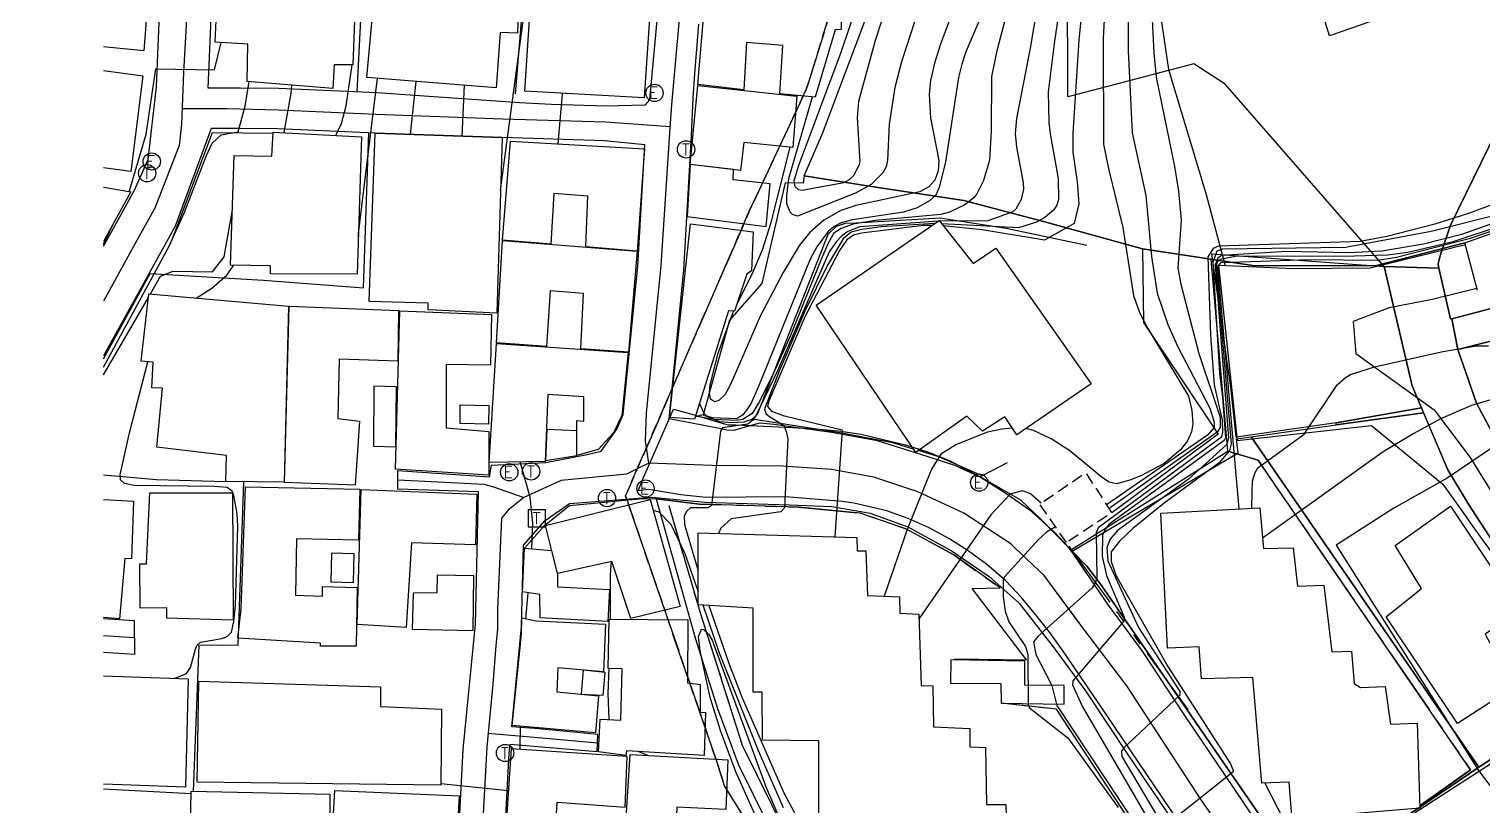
# Model space of a CAD drawing. Header units: feet. Extents: x 197796 to 199821, y 552499 to 555392.
# Drawn here: x 198484.7 to 198610.8, y 553843.1 to 553910.5 of the extents above; entities that cross this region are included whole.
import ezdxf

# ---------------------------------------------------------------- set-up
doc = ezdxf.new("R2010")
doc.units = ezdxf.units.FT
doc.header["$MEASUREMENT"] = 0
for name, pattern in [('ANYANG1', [11.5, 6, -1, 1, -1.5, 1, -1]), ('ANYANG11', [1.5, 1, -0.5]), ('JEON', [12, 4, -0.5, 1, -0.5, 4, -0.5, 1, -0.5])]:
    doc.linetypes.add(name, pattern=pattern)
for name, color, linetype in [('AAA001', 7, 'CONTINUOUS'), ('AAA007', 7, 'ANYANG11'), ('AAA008', 7, 'CONTINUOUS'), ('AAC001', 7, 'CONTINUOUS'), ('AAC006', 7, 'ANYANG1'), ('AD002', 7, 'CONTINUOUS'), ('AD0022', 1, 'CONTINUOUS'), ('ADA085', 1, 'CONTINUOUS'), ('AE150', 7, 'CONTINUOUS'), ('AZ0202', 7, 'CONTINUOUS'), ('AZ0203', 7, 'CONTINUOUS'), ('AZ080', 1, 'CONTINUOUS'), ('AZ0801', 7, 'CONTINUOUS'), ('AZB011', 3, 'CONTINUOUS'), ('CAA001', 7, 'CONTINUOUS'), ('CAA002', 30, 'CONTINUOUS'), ('DD001', 3, 'CONTINUOUS'), ('EA0018', 7, 'JEON'), ('EA0118', 7, 'JEON'), ('wipco_지적', 20, 'CONTINUOUS')]:
    doc.layers.add(name, color=color, linetype=linetype)
doc.styles.add('GHS', font='ROMANS', dxfattribs={"bigfont": 'NGSW.shx'})

# ---------------------------------------------------------------- blocks, each defined once
blk = doc.blocks.new('AZB011')
at = {"layer": 'AZB011'}
for points in [[(-0.78, 0.73), (0.72, 0.73)], [(-0.78, 0.73), (-0.78, -0.77)], [(0.72, 0.73), (0.72, -0.77)], [(-0.78, -0.77), (0.72, -0.77)]]:
    blk.add_lwpolyline(points, dxfattribs=at)
at = {"layer": 'AZB011', "style": 'GHS'}
blk.add_text('T', height=1, dxfattribs=at).set_placement((-0.38, -0.53))
blk = doc.blocks.new('AZ0202')
at = {"layer": 'AZ0202'}
blk.add_circle((0, 0), 0.75, dxfattribs=at)
at = {"layer": 'AZ0202', "style": 'GHS'}
blk.add_text('E', height=1, dxfattribs=at).set_placement((-0.5, -0.48))
blk = doc.blocks.new('AZ0203')
at = {"layer": 'AZ0203'}
blk.add_circle((0, 0), 0.75, dxfattribs=at)
at = {"layer": 'AZ0203', "style": 'GHS'}
blk.add_text('T', height=1, dxfattribs=at).set_placement((-0.36, -0.52))

msp = doc.modelspace()

# ---------------------------------------------------------------- linework, layer by layer
at = {"layer": 'AAA001', "color": 255, "flags": 128}
for points in [[(198491.2, 553923.08), (198495.75, 553922.62), (198494.7, 553908.63), (198491.2, 553908.98)], [(198491.2, 553906.93), (198494.6, 553906.48), (198493.56, 553898.18), (198491.2, 553898.49)], [(198491.2, 553896.82), (198493.56, 553896.4), (198491.19, 553892.11)], [(198491.19, 553869.73), (198493.8, 553869.57), (198493.63, 553864.56), (198493.04, 553864.59), (198492.57, 553859.37), (198491.19, 553859.48)], [(198553.23, 553841.33), (198553.23, 553848.79), (198548.35, 553848.85), (198548.33, 553853.02), (198547.55, 553853.01), (198547.54, 553860.3), (198542.78, 553860.59), (198542.78, 553866.82), (198556.54, 553866.42), (198556.56, 553865.27), (198557.32, 553865.26), (198557.45, 553861.4), (198560.23, 553861.28), (198560.26, 553859.86), (198561.91, 553859.77), (198562.11, 553853.6), (198563.12, 553853.57), (198563.18, 553850), (198566.32, 553849.86), (198566.33, 553848.28), (198567.69, 553848.21), (198567.76, 553843.26), (198569.44, 553843.26), (198569.47, 553842.28)], [(198491.19, 553854.43), (198498.53, 553854.17), (198498.32, 553844.77), (198491.18, 553845.03)]]:
    msp.add_lwpolyline(points, dxfattribs=at)
for points in [[(198503.65, 553905.99), (198503.72, 553909.22), (198500.89, 553909.4), (198501.13, 553915.15), (198502.99, 553915.06), (198502.99, 553915.72), (198511.06, 553915.24), (198511.05, 553914.51), (198513.09, 553914.34), (198512.83, 553907.44), (198511.21, 553907.44), (198511.07, 553905.38)], [(198514.03, 553906.33), (198514.78, 553914.6), (198515.82, 553914.51), (198515.85, 553915.2), (198523.44, 553914.6), (198523.44, 553913.69), (198527.22, 553913.47), (198527.09, 553910.18), (198525.6, 553910.22), (198525.25, 553905.43)], [(198527.73, 553905.15), (198528.32, 553914.03), (198532.43, 553913.96), (198532.47, 553914.86), (198536.19, 553914.64), (198536.17, 553913.51), (198538.66, 553913.24), (198538.07, 553904.55)], [(198542.74, 553905.73), (198543.43, 553913.91), (198555.16, 553912.99), (198555.17, 553910.48), (198554.66, 553910.45), (198552.9, 553904.63), (198549.86, 553904.91), (198550.11, 553909.1), (198546.95, 553909.36), (198546.72, 553905.25)], [(198542.73, 553905.62), (198551.32, 553904.7), (198550.98, 553900.25), (198546.74, 553900.69), (198546.44, 553898.27), (198542.08, 553898.78)], [(198502.2, 553890.05), (198502.54, 553899.57), (198505.8, 553899.51), (198505.92, 553901.6), (198513.56, 553901.19), (198513.18, 553889.26), (198505.68, 553889.3), (198505.68, 553889.99)], [(198514.22, 553886.91), (198514.76, 553901.51), (198525.76, 553901.12), (198525.32, 553885.89), (198519.36, 553886.17), (198519.35, 553886.75)], [(198525.79, 553892.23), (198526.48, 553900.8), (198538.1, 553900.13), (198537.48, 553891.26), (198533.02, 553891.63), (198533.19, 553896.03), (198530.26, 553896.26), (198529.99, 553891.88)], [(198542.08, 553898.78), (198541.8, 553894.27), (198548.67, 553893.4), (198549.02, 553897.11), (198545.81, 553897.45), (198545.84, 553898.34)], [(198570.41, 553875.34), (198569.35, 553876.89), (198567.43, 553875.64), (198566.06, 553876.96), (198561.63, 553873.79), (198552.99, 553886.58), (198563.66, 553893.92), (198566.62, 553890.18), (198568.57, 553891.51), (198576.85, 553879.76)], [(198525.29, 553883.3), (198525.79, 553892.18), (198537.48, 553891.25), (198536.72, 553882.49), (198532.58, 553882.78), (198532.82, 553887.6), (198529.93, 553887.81), (198529.6, 553883)], [(198501.79, 553871.27), (198501.87, 553873.53), (198495.83, 553874.25), (198496.32, 553879.38), (198495.38, 553879.41), (198495.51, 553881.62), (198494.46, 553881.72), (198495.12, 553887.56), (198507.25, 553886.49), (198506.86, 553871.22)], [(198506.88, 553871.21), (198507.29, 553886.49), (198516.79, 553886.12), (198516.71, 553881.73), (198511.62, 553881.89), (198511.53, 553876.74), (198513.4, 553876.52), (198513.01, 553870.96)], [(198516.53, 553872.35), (198516.88, 553886.09), (198524.84, 553885.78), (198524.75, 553881.38), (198520.9, 553881.42), (198520.9, 553875.94), (198524.61, 553875.62), (198524.61, 553871.84)], [(198524.65, 553872.93), (198525.28, 553883.25), (198536.71, 553882.47), (198536.15, 553877.01), (198535.41, 553875.49), (198534.1, 553874.05), (198532.25, 553873.54), (198532.25, 553876.56), (198532.84, 553876.52), (198532.85, 553878.62), (198529.74, 553878.83), (198529.51, 553873.03)], [(198514.63, 553874.31), (198514.68, 553879.57), (198516.57, 553879.52), (198516.51, 553874.26)], [(198522.14, 553877.92), (198524.6, 553877.87), (198524.58, 553876.27), (198522.12, 553876.32)], [(198529.52, 553873.09), (198532.25, 553873.54), (198532.24, 553875.69), (198529.63, 553875.8)], [(198496.7, 553859.43), (198496.68, 553860.31), (198494.38, 553860.3), (198494.35, 553864.15), (198494.91, 553864.15), (198495.21, 553870.3), (198502.38, 553870.31), (198502.45, 553859.25)], [(198502.83, 553857.69), (198503.14, 553860.23), (198503.52, 553870.82), (198513.43, 553870.62), (198513.32, 553866.19), (198507.92, 553866.3), (198507.84, 553861.41), (198510.18, 553861.35), (198510.19, 553862.18), (198513.19, 553862.1), (198513.12, 553857.01), (198510, 553857), (198510, 553857.25)], [(198513.2, 553858.87), (198513.53, 553870.58), (198523.57, 553870.17), (198523.47, 553865.78), (198517.91, 553865.95), (198517.45, 553858.62)], [(198536.93, 553859.41), (198535.28, 553864.35), (198530.58, 553863.3), (198529.54, 553867.46), (198538.59, 553869.73), (198541.22, 553860.43)], [(198605.35, 553842.94), (198598.09, 553842.34), (198594.25, 553842.25), (198594.01, 553845.19), (198591.66, 553845.1), (198590.87, 553854.29), (198586.41, 553854.17), (198586.23, 553856.95), (198583.47, 553856.83), (198582.9, 553868.53), (198591.47, 553869.01), (198591.8, 553865.48), (198594.38, 553865.52), (198594.73, 553862.2), (198597.03, 553862.29), (198597.73, 553856.52), (198599.44, 553856.56), (198599.66, 553853.75), (198600.21, 553853.41), (198602.35, 553853.49), (198602.8, 553850.23), (198605.12, 553850.32)], [(198608.62, 553850.3), (198602.44, 553859.53), (198605.5, 553862.01), (198603.2, 553865.73), (198608.01, 553869.14), (198614.03, 553860.11), (198611.03, 553858.05), (198613.51, 553853.45)], [(198510.96, 553865.06), (198510.9, 553862.57), (198512.88, 553862.51), (198512.94, 553865)], [(198527.53, 553861.7), (198527.72, 553865.51), (198530.06, 553865.31), (198530.58, 553863.18), (198530.56, 553862.15), (198535.09, 553861.92), (198534.93, 553859.13), (198529.05, 553859.46), (198529.04, 553861.47)], [(198517.95, 553858.48), (198523.26, 553858.35), (198523.32, 553863.1), (198520.14, 553863.17), (198520.11, 553861.63), (198518.06, 553861.59)], [(198527.48, 553859.46), (198528.73, 553859.19), (198534.72, 553858.92), (198534.57, 553854.77), (198530.61, 553855.12), (198530.5, 553853.03), (198534.12, 553852.7), (198533.87, 553849.47), (198526.65, 553850.12), (198527.44, 553858.04)], [(198534.12, 553847.82), (198534.28, 553850.68), (198536.07, 553850.59), (198536.17, 553855.02), (198534.96, 553855.07), (198535.04, 553859.33), (198541.86, 553859.28), (198541.83, 553853.81), (198542.93, 553853.67), (198542.93, 553851.27), (198543.39, 553851.24), (198543.28, 553847.51), (198536.54, 553847.93), (198536.48, 553847.51)], [(198532.78, 553854.92), (198532.61, 553852.84), (198534.52, 553852.76), (198534.69, 553854.72)], [(198520.45, 553844.94), (198499.32, 553845.21), (198499.45, 553853.95), (198515.22, 553853.46), (198515.23, 553851.77), (198520.52, 553851.54)], [(198526.55, 553848.1), (198525.9, 553838.56), (198536.19, 553837.86), (198536.37, 553841.2), (198530.41, 553841.52), (198530.54, 553843.48), (198536.43, 553843.04), (198536.62, 553847.44)], [(198536.23, 553837.51), (198536.88, 553847.6), (198545.35, 553847.15), (198545.17, 553842.83), (198540.91, 553843.04), (198540.76, 553839.85), (198544.13, 553839.68), (198544.23, 553841.57), (198548.11, 553841.22), (198548.08, 553839.25), (198549.4, 553839.1), (198549.29, 553835.22), (198542.69, 553835.71), (198542.65, 553835.34), (198539.5, 553835.6), (198539.57, 553837.46)], [(198498.62, 553835.24), (198498.81, 553844.43), (198510.82, 553844.17), (198510.81, 553840.13), (198510.12, 553840.13), (198510.2, 553835.01), (198506.6, 553835.1), (198506.5, 553840.03), (198502.8, 553840.09), (198502.64, 553835.16)], [(198510.71, 553834.98), (198511.26, 553844.48), (198522.05, 553844.01), (198521.51, 553834.65)]]:
    msp.add_lwpolyline(points, close=True, dxfattribs=at)
at = {"layer": 'AAA007', "color": 255, "flags": 128}
msp.add_lwpolyline([(198574.71, 553865.99), (198572.39, 553869.32), (198576.37, 553872.05), (198578.63, 553868.57)], close=True, dxfattribs=at)
at = {"layer": 'AAA008', "color": 255, "flags": 128}
msp.add_lwpolyline([(198540.29, 553876.82), (198542.09, 553893.63), (198547.53, 553892.94), (198547.39, 553889.57), (198546.99, 553889.28), (198545.92, 553886.06), (198545.4, 553886.09), (198542.45, 553876.69)], close=True, dxfattribs=at)
at = {"layer": 'AAC001', "color": 255, "flags": 128}
for points in [[(198581.29, 553891.46), (198572.73, 553893.84), (198565.82, 553895.67), (198557.81, 553896.87), (198551.97, 553897.79), (198553.55, 553901.47), (198557.21, 553911.22), (198560.38, 553922.56), (198563.2, 553930.75), (198563.29, 553931.96), (198567.02, 553938.22)], [(198513.18, 553905.08), (198513.87, 553918.27)], [(198526.93, 553904.92), (198527.96, 553917.58)], [(198491.19, 553881.91), (198495.25, 553889.33), (198505.07, 553888.74), (198513.74, 553888.07), (198514.21, 553901.54)], [(198497.22, 553892.43), (198500.64, 553901.56), (198505.91, 553901.5)], [(198551.97, 553897.79), (198551.86, 553897.15), (198550.31, 553897.18), (198548.3, 553888.47), (198545.47, 553885.28), (198543.19, 553877.06), (198542.52, 553876.89)], [(198610.36, 553887.85), (198609.27, 553891.98), (198601.59, 553890.03), (198591.03, 553889.98), (198581.29, 553891.46), (198581.4, 553885.07), (198587.86, 553875.38), (198578.63, 553868.57)], [(198561.43, 553874.09), (198559.64, 553874.63), (198555.07, 553875.49), (198547.44, 553876.7)], [(198569.56, 553872.89), (198567.4, 553871.78), (198563.64, 553873.42), (198561.87, 553873.96)], [(198491.19, 553871.86), (198495.8, 553871.45), (198501.79, 553871.27)], [(198527.72, 553865.51), (198529.44, 553867.46), (198531.62, 553869.2), (198537.93, 553869.82), (198539.12, 553869.79), (198542.52, 553857.73), (198544.44, 553851.59), (198546.27, 553846.7), (198550.05, 553839.04), (198552.98, 553834.04)], [(198491.18, 553844.63), (198498.8, 553844.23)]]:
    msp.add_lwpolyline(points, dxfattribs=at)
at = {"layer": 'AAC006', "color": 255, "flags": 128}
for points in [[(198588.7, 553873.9), (198591.32, 553873.12), (198609.74, 553846.28), (198605.34, 553843.14)], [(198539.12, 553869.79), (198542.87, 553869.33), (198551.46, 553869.06), (198556.81, 553868.54), (198560.77, 553867.19), (198564.94, 553864.91), (198568.97, 553862.05)], [(198591.44, 553816.5), (198577.48, 553816.8), (198564.59, 553817.02), (198558.49, 553826.7), (198551.8, 553837.9), (198546.62, 553848.37), (198543.02, 553859.7), (198540.25, 553869.17)], [(198585.25, 553851.51), (198580.02, 553858.71), (198574.71, 553865.99)], [(198585.21, 553834.47), (198581.55, 553839.8), (198573.84, 553851.53), (198569.04, 553852.04)]]:
    msp.add_lwpolyline(points, dxfattribs=at)
at = {"layer": 'AD002', "color": 255, "flags": 128}
for points in [[(198500.21, 553938.23), (198499.88, 553935.85), (198499.38, 553928.22), (198499.13, 553924.52), (198498.44, 553912.44), (198498.12, 553906.76), (198497.96, 553902.27), (198497.75, 553900.43), (198495.64, 553894.99), (198494.29, 553892.55), (198491.19, 553886.94)], [(198538.48, 553872.86), (198538.2, 553874.8), (198538.3, 553877.21), (198539.56, 553890.02), (198540.32, 553901.52), (198540.48, 553903.98), (198541.19, 553911.72), (198542.45, 553925.35), (198543.05, 553932.18), (198543.43, 553937.66), (198543.45, 553938.22)], [(198540.36, 553902.06), (198534.74, 553902.44), (198525.81, 553902.72), (198514.83, 553903.11), (198506.38, 553903.48), (198501.89, 553903.61), (198498, 553903.6)], [(198610.31, 553888.03), (198606.43, 553887.08), (198602.7, 553886.34), (198599.56, 553885.16), (198599.81, 553882.38), (198606.59, 553877.5), (198609.73, 553873.37), (198611.97, 553869.72), (198616.15, 553863.77), (198620.91, 553857.46), (198626.65, 553849.38)], [(198591.14, 553836.88), (198586.44, 553843.57), (198579.93, 553853.57), (198576.04, 553858.71), (198572.77, 553863.12), (198570.24, 553865.54), (198569.88, 553865.88), (198565.82, 553868.54), (198561.83, 553870.38), (198558, 553871.67), (198554.34, 553872.33), (198550.11, 553872.6), (198543.98, 553872.68), (198538.48, 553872.86), (198537.54, 553872.42), (198536.54, 553871.92), (198530.9, 553871.36), (198527.64, 553869.9), (198526.3, 553868.79), (198525.7, 553868.1), (198525.35, 553860.21), (198525.35, 553858.47), (198525.22, 553857.07), (198524.96, 553853.71), (198524.43, 553848.26), (198524.2, 553844.02), (198523.92, 553838.89)], [(198516.73, 553871.43), (198520.22, 553871.25), (198524.19, 553871.05), (198525.02, 553870.82), (198527.64, 553869.9)], [(198491.19, 553857.93), (198493.87, 553857.75)], [(198534.04, 553848.59), (198529.87, 553848.96), (198524.54, 553849.41)]]:
    msp.add_lwpolyline(points, dxfattribs=at)
at = {"layer": 'AD0022', "color": 255, "flags": 128}
for points in [[(198491.19, 553891.7), (198492.28, 553893.66), (198493.87, 553896.55), (198495.07, 553899.21), (198495.78, 553905.53), (198496.4, 553920.29), (198496.87, 553923.69), (198497.33, 553928.37), (198497.85, 553936.26), (198498.09, 553938.23)], [(198539.25, 553911.9), (198538.89, 553908.16), (198538.55, 553904.4), (198538.13, 553903.93), (198534.72, 553903.84), (198530.04, 553903.98), (198527.28, 553904.14), (198514.9, 553905.01), (198506.4, 553905.38), (198503.05, 553905.41), (198500.28, 553905.39), (198501.08, 553924.38)], [(198592.51, 553839.73), (198589.93, 553843.68), (198584.98, 553850.97), (198581.29, 553856.56), (198578.34, 553860.56), (198575.29, 553865.03), (198574.97, 553865.48), (198572.46, 553868.04), (198570.76, 553869.66), (198567.42, 553871.58), (198565.03, 553872.68), (198562.7, 553873.42), (198558.32, 553874.82), (198554.32, 553875.54), (198549.37, 553876.23), (198548.08, 553876.35), (198545.83, 553875.72), (198545.26, 553875.74), (198544.63, 553875.89), (198540.24, 553876.71), (198541.52, 553889.64), (198542.19, 553901.26), (198542.34, 553904.55), (198542.47, 553906.65), (198542.83, 553910.96)], [(198521.69, 553834.73), (198522.4, 553848.03), (198523.45, 553858.92), (198523.73, 553870.39), (198516.73, 553870.62), (198516.73, 553872.24), (198524.66, 553871.7), (198524.85, 553872.71), (198529.57, 553872.92), (198533.14, 553873.62), (198534.35, 553873.92), (198535.71, 553875.81), (198536.26, 553877.1), (198537.53, 553889.96), (198538.14, 553900.49), (198534.63, 553900.84), (198525.76, 553901.12), (198514.76, 553901.51), (198506.31, 553901.88), (198503.05, 553901.91), (198500.52, 553901.89), (198497.41, 553893.43), (198496.31, 553891.44), (198491.19, 553882.18)], [(198609.3, 553891.81), (198601.05, 553889.78), (198594.4, 553889.72), (198587.9, 553890.01), (198589.5, 553874.84), (198601.16, 553876.15), (198607.34, 553871.04), (198609.37, 553868.22), (198609.71, 553867.69), (198615.85, 553859.23)], [(198525.89, 553838.45), (198526.39, 553847.73), (198526.46, 553848.5), (198529.19, 553848.27), (198534.02, 553847.85), (198534.06, 553849.33), (198528.59, 553849.87), (198526.61, 553850.01), (198527.45, 553858.68), (198527.62, 553865.75), (198529.49, 553867.91), (198531.6, 553869.37), (198538.73, 553869.93), (198543.34, 553869.48), (198550.68, 553869.27), (198554.35, 553869.12), (198557.68, 553868.53), (198560.95, 553867.34), (198564.8, 553865.24), (198568.01, 553863.04), (198570.57, 553860.75), (198573.56, 553856.93), (198576.36, 553853.12), (198579.99, 553847.63), (198584.93, 553840.35)], [(198491.19, 553859.4), (198493.85, 553859.23), (198493.89, 553856.27), (198491.19, 553856.46)], [(198614.74, 553848.86), (198604.9, 553842.51)]]:
    msp.add_lwpolyline(points, dxfattribs=at)
at = {"layer": 'ADA085', "color": 255, "flags": 128}
msp.add_lwpolyline([(198606.73, 553913.17), (198597.51, 553909.93), (198596.86, 553912.1)], dxfattribs=at)
at = {"layer": 'AE150', "color": 255, "flags": 128}
msp.add_lwpolyline([(198574.52, 553853.58), (198571.1, 553853.61), (198571.09, 553855.7), (198564.68, 553855.81), (198564.64, 553853.79), (198569.01, 553853.76), (198569.04, 553852.04), (198574.5, 553851.97)], close=True, dxfattribs=at)
at = {"layer": 'AZ080', "color": 255, "flags": 128}
for points in [[(198551.97, 553897.79), (198557.81, 553896.87), (198565.82, 553895.67), (198572.73, 553893.84), (198581.29, 553891.46), (198591.03, 553889.98), (198601.59, 553890.03), (198609.27, 553891.98), (198614.32, 553893.78), (198619, 553896.51)], [(198543.19, 553877.06), (198544.62, 553876.48), (198545.65, 553876.4), (198546.75, 553876.47), (198547.44, 553876.7), (198547.91, 553877.11), (198554.03, 553892.75), (198554.76, 553893.44), (198555.53, 553893.68), (198556.43, 553893.71), (198563.72, 553894.15), (198569.47, 553893.25), (198576.47, 553891.77)], [(198588.7, 553873.9), (198587.27, 553890.55)], [(198605.34, 553843.14), (198609.74, 553846.28), (198591.32, 553873.12), (198588.7, 553873.9)], [(198503.33, 553871.25), (198502.85, 553857.07), (198499.46, 553857.08), (198498.97, 553844.43)], [(198568.97, 553862.05), (198564.94, 553864.91), (198560.77, 553867.19), (198556.81, 553868.54), (198551.46, 553869.06), (198542.87, 553869.33), (198539.12, 553869.79)], [(198591.44, 553816.5), (198577.48, 553816.8), (198564.59, 553817.02), (198558.49, 553826.7), (198551.8, 553837.9), (198546.62, 553848.37), (198543.02, 553859.7), (198540.25, 553869.17)], [(198594.49, 553790), (198597.5, 553794.32), (198598.54, 553802.87), (198598.83, 553806.72), (198598.03, 553810.65), (198595.6, 553817.88), (198592.56, 553823.25), (198588.67, 553828.89), (198583.79, 553828.99), (198583.54, 553834.38), (198585.21, 553834.47), (198581.55, 553839.8), (198573.84, 553851.53), (198569.04, 553852.04)]]:
    msp.add_lwpolyline(points, dxfattribs=at)
at = {"layer": 'AZ0801', "color": 255, "flags": 128}
for points in [[(198551.97, 553897.79), (198553.55, 553901.47), (198557.21, 553911.22), (198560.38, 553922.56), (198563.2, 553930.75), (198563.29, 553931.96), (198567.02, 553938.22)], [(198575.15, 553865.39), (198588.7, 553873.9)], [(198565, 553855.89), (198571.23, 553855.82), (198566.54, 553861.99), (198568.97, 553862.05)]]:
    msp.add_lwpolyline(points, dxfattribs=at)
at = {"layer": 'CAA001', "color": 255, "flags": 128}
for points, elevation in [([(198590.76, 553938.22), (198590.36, 553938.05), (198586.98, 553936.43), (198582.27, 553933.83), (198580.37, 553932.66), (198579.06, 553931.71), (198577.59, 553930.38), (198576.72, 553929.37), (198575.93, 553928.19), (198575.12, 553926.4), (198574.28, 553923.58), (198573.22, 553918.66), (198571.55, 553908.88), (198570.37, 553902.78), (198570.27, 553901.48), (198570.38, 553900.29), (198570.95, 553897.18), (198570.99, 553896.65), (198570.79, 553895.75), (198570.32, 553894.92), (198570.07, 553894.67), (198567.9, 553893.9), (198563.71, 553893.86)], 75), ([(198561.14, 553918.82), (198558.11, 553909.55), (198556.67, 553904.24), (198556.56, 553902.87), (198556.78, 553899.04), (198556.71, 553898.68), (198556.21, 553897.77), (198555.86, 553897.44), (198555.39, 553897.18), (198551.79, 553896.53), (198551.47, 553896.58), (198551.19, 553896.85), (198551.1, 553897.36), (198551.48, 553898.65), (198555.16, 553908.53), (198556.66, 553912.98)], 80), ([(198581.91, 553915.96), (198582.29, 553908.47), (198582.5, 553906.37), (198584.08, 553898.62), (198584.41, 553896.47), (198584.65, 553893.95), (198584.37, 553889.78), (198584.62, 553888.39), (198586.19, 553882.39), (198588.03, 553876.86), (198588.05, 553875.97), (198587.78, 553875.57), (198578.4, 553868.93)], 70), ([(198511.35, 553901.31), (198511.84, 553902.33), (198512.24, 553903.87), (198512.77, 553907.44)], 70), ([(198530.63, 553900.56), (198530.98, 553904.57), (198531, 553904.96)], 75), ([(198625.55, 553883.97), (198623.09, 553883.2), (198622.64, 553883.34), (198618.86, 553895.72), (198618.51, 553896.34), (198618.17, 553896.34), (198614.45, 553893.97), (198609.63, 553892.32), (198603.33, 553890.7), (198601.65, 553890.44), (198595.84, 553890.52), (198588.08, 553890.24), (198587.81, 553889.94), (198589.67, 553868.91)], 65), ([(198563.57, 553893.86), (198556.78, 553893.36), (198555.75, 553892.96), (198555.22, 553892.59), (198554.76, 553892.11), (198554.14, 553891.21), (198549.65, 553880.89), (198547.8, 553877.05), (198547.5, 553876.61), (198547.08, 553876.26), (198544.88, 553875.95), (198544.71, 553875.65), (198543.91, 553869.21), (198543.64, 553869.01), (198542.11, 553869.01), (198541.77, 553868.71), (198541.56, 553868.29), (198541.59, 553867.54), (198542.78, 553863.53)], 75), ([(198499.24, 553887.2), (198500.59, 553888.04), (198501.9, 553889.19), (198502.5, 553890.04)], 70), ([(198497.41, 553854.21), (198498.38, 553854.63), (198498.74, 553855.16), (198499.16, 553856.74), (198499.3, 553857.07), (198499.61, 553857.35), (198501.46, 553857.66), (198501.92, 553857.84), (198502.29, 553858.2), (198502.51, 553859.13), (198502.65, 553860.53), (198502.84, 553867.42), (198502.78, 553868.49), (198502.51, 553870.09), (198502.35, 553870.44), (198501.91, 553870.77), (198500.79, 553870.86), (198493.84, 553870.93), (198493.02, 553871.1), (198492.67, 553871.42), (198492.64, 553871.85), (198493.45, 553875.51), (198495.04, 553881.66)], 70), ([(198528.33, 553865.46), (198528.43, 553867.71), (198528.21, 553869.92), (198527.32, 553872.98)], 75), ([(198573.76, 553867.35), (198572.98, 553866.9), (198572.25, 553866.21), (198569.32, 553863), (198569.23, 553862.77), (198569.23, 553861.28), (198569.38, 553860.04), (198569.7, 553859.11), (198571.16, 553856.98), (198571.36, 553856.28), (198571.39, 553851.95), (198571.49, 553851.65), (198574.84, 553849.04), (198579.2, 553843.01)], 70), ([(198527.83, 553859.38), (198528.01, 553861.63)], 75), ([(198543.69, 553860.53), (198545.45, 553855.44), (198546.59, 553852.53), (198550.21, 553844.27), (198551.96, 553840.98)], 75), ([(198527.34, 553848.05), (198527.37, 553850.06)], 75), ([(198591.92, 553845.11), (198593.57, 553841.9), (198594.14, 553838.86), (198595.19, 553836), (198595.86, 553834.82), (198597.29, 553833.25), (198598.01, 553832.61), (198598.71, 553832.19), (198600.07, 553831.59), (198600.87, 553831.43), (198603.18, 553831.5), (198603.94, 553831.71), (198605.65, 553832.55), (198606.67, 553832.56)], 65)]:
    msp.add_lwpolyline(points, dxfattribs=dict(at, elevation=elevation))
at = {"layer": 'CAA002', "color": 255, "flags": 128}
for points, elevation in [([(198572.92, 553938.22), (198571.77, 553937.1), (198570.64, 553935.82), (198568.71, 553933.09), (198567.98, 553931.72), (198566.89, 553929.2), (198565.68, 553925.76), (198564.83, 553922.93), (198562.68, 553914.73), (198560.41, 553907.69), (198559.82, 553905.45), (198559.34, 553902.27), (198559.2, 553899.17), (198559.06, 553898.57), (198558.78, 553898.07), (198557.78, 553897.05), (198556.41, 553896.28), (198551.38, 553894.29), (198550.94, 553894.44), (198550.74, 553894.64), (198550.46, 553895.38), (198550.45, 553896.07), (198550.64, 553897.56), (198552.68, 553904.65)], 79), ([(198592.85, 553938.21), (198589.37, 553936.77), (198581.66, 553932.56), (198578.11, 553929.63), (198577.44, 553928.71), (198575.72, 553923.3), (198573.68, 553909.49), (198573.12, 553905.08), (198573.18, 553902.42), (198573.29, 553901.43), (198573.99, 553897.57), (198574.01, 553895.75), (198573.87, 553895.24), (198573.6, 553894.85), (198572.83, 553894.19), (198572.1, 553893.79), (198570.54, 553893.3), (198563.88, 553893.64)], 74), ([(198594.29, 553938.21), (198591.59, 553937.17), (198582.01, 553931.88), (198579.86, 553930.24), (198578.55, 553928.64), (198578.28, 553926.44), (198577.15, 553923.02), (198575.77, 553909.59), (198575.26, 553901.5), (198575.25, 553899.85), (198575.64, 553897.27), (198575.79, 553895.36), (198575.38, 553893.65), (198572.79, 553892.22), (198567.4, 553893.12), (198564.02, 553893.46)], 73), ([(198599.29, 553938.21), (198596.87, 553937.68), (198592.81, 553936.29), (198581.88, 553929.98), (198580.78, 553928.51), (198581.03, 553925.58), (198580.03, 553922.45), (198580.06, 553908.63), (198580.41, 553901.52), (198581.6, 553896.08), (198582.08, 553890.79), (198582.56, 553887.63), (198583.51, 553884.91), (198584.33, 553883.02), (198587.14, 553877.65), (198587.51, 553876.43), (198587.51, 553875.97), (198586.94, 553875.3), (198578.19, 553869.25)], 71), ([(198578.59, 553922.74), (198577.9, 553909.7), (198577.93, 553900.54), (198578.37, 553898.28), (198579.59, 553893.33), (198580.53, 553887.43), (198581.03, 553885.95), (198581.76, 553884.56), (198585.28, 553878.68), (198585.57, 553877.45), (198585.67, 553876.29), (198585.55, 553875.59), (198585.2, 553874.82), (198584.6, 553874.02), (198583.19, 553872.85), (198581.15, 553871.76), (198580.2, 553871.39), (198579.04, 553871.09), (198578.4, 553871.22), (198577.82, 553871.6), (198575, 553873.95), (198573.39, 553874.97), (198571.85, 553875.71), (198571.18, 553875.87)], 72), ([(198571.25, 553918.43), (198568.67, 553908.65), (198568.21, 553906.42), (198568.19, 553901.69), (198568.02, 553899.17), (198567.51, 553897.38), (198566.94, 553896.23), (198566.66, 553895.88), (198565.83, 553895.25), (198564.57, 553894.65), (198563.82, 553894.44), (198558.14, 553893.91), (198556.2, 553893.6), (198555.16, 553893.22), (198554.53, 553892.83), (198554.04, 553891.97), (198553.4, 553890.49), (198550.78, 553883.95), (198549.3, 553880.67), (198548.1, 553878.22), (198547.46, 553877.17), (198546.65, 553876.67), (198546.07, 553876.56), (198544.12, 553876.66), (198542.53, 553876.94)], 76), ([(198525.63, 553896.56), (198528.43, 553917.52)], 74), ([(198565.75, 553914.51), (198563.77, 553909.22), (198563.26, 553907.56), (198562.92, 553906.06), (198562.8, 553904.84), (198562.93, 553902.82), (198563.64, 553899.14), (198563.59, 553898.22), (198563.3, 553897.43), (198562.78, 553896.83), (198561.98, 553896.41), (198556.43, 553895.21), (198555.15, 553894.8), (198553.66, 553893.95), (198552.45, 553892.88), (198551.55, 553891.77), (198550.13, 553889.4), (198548.17, 553885.67), (198545.57, 553879.7), (198545.1, 553878.83), (198544.55, 553878.3), (198544.19, 553878.18), (198543.83, 553878.42), (198543.74, 553878.97), (198543.8, 553879.65), (198544.46, 553882.33), (198545.82, 553886.07)], 78), ([(198568.23, 553913.86), (198565.98, 553908.56), (198565.62, 553907.49), (198565.35, 553906.32), (198564.21, 553898.98), (198563.66, 553896.82), (198563.39, 553896.13), (198562.83, 553895.64), (198561.76, 553895.03), (198560.57, 553894.65), (198556.16, 553893.97), (198555.16, 553893.72), (198554.57, 553893.41), (198554.03, 553892.97), (198553.05, 553891.64), (198552.49, 553890.57), (198548.07, 553879.67), (198547.36, 553878.07), (198546.97, 553877.46), (198546.65, 553877.07), (198546.11, 553876.73), (198544, 553876.81), (198543.54, 553876.96), (198543.3, 553877.17), (198542.89, 553878.08)], 77), ([(198493.43, 553896.42), (198494.89, 553901.4), (198495.72, 553907.07), (198500.81, 553907), (198501.4, 553909.37)], 67), ([(198491.19, 553881.2), (198496.9, 553891.69), (198498.22, 553894.64), (198500.12, 553899.55), (198500.63, 553900.62), (198501.4, 553901.36), (198502.87, 553901.62), (198503.48, 553903.84), (198503.83, 553905.98)], 68), ([(198506.85, 553901.55), (198507.46, 553904.98), (198507.54, 553905.67)], 69), ([(198513.28, 553892.55), (198514.95, 553906.26)], 71), ([(198517.81, 553901.4), (198518.31, 553905.99)], 72), ([(198522.3, 553901.24), (198522.49, 553905.65)], 73), ([(198546.11, 553886.63), (198547.43, 553889.21), (198548.36, 553891.37), (198549.09, 553893.76), (198550.74, 553900.28)], 78), ([(198613.47, 553895.98), (198609.56, 553894.53), (198606.65, 553893.6), (198602.48, 553892.54), (198600.19, 553892.09), (198587.9, 553891.69), (198587.43, 553891.49), (198586.96, 553890.76), (198587.2, 553883.99), (198587.53, 553879.67), (198588.21, 553876.6), (198588.25, 553875.6), (198588.15, 553875.13), (198577.47, 553867.26), (198577.27, 553866.83), (198577.34, 553862.9), (198577.23, 553862.55), (198576.94, 553862.05), (198572.24, 553857.86), (198571.85, 553857.36), (198572.04, 553856.28), (198573.44, 553853.6), (198573.86, 553851.84), (198582.13, 553839.37)], 69), ([(198491.19, 553891.88), (198492.24, 553894.02)], 67), ([(198495.26, 553887.55), (198496.15, 553889.09), (198497.24, 553889.54), (198500.65, 553889.46), (198501.67, 553890.76), (198502.37, 553894.86)], 69), ([(198612.31, 553894.48), (198606.35, 553892.97), (198598.92, 553891.57), (198588.23, 553891.43), (198587.76, 553891.26), (198587.4, 553890.29), (198587.97, 553880.67), (198588.25, 553878.57), (198588.51, 553875.06), (198588.38, 553874.83), (198578.37, 553867.56), (198578.07, 553867.13), (198577.83, 553866.63), (198577.81, 553864.81), (198578.19, 553863.14), (198579.72, 553859.51), (198579.68, 553859.17), (198575.25, 553853.99), (198575.22, 553853.65), (198576.08, 553851.8), (198585.2, 553836.11)], 68), ([(198563.28, 553893.66), (198558.67, 553893.38), (198556.95, 553893.15), (198556.03, 553892.91), (198555.33, 553892.34), (198553.99, 553890.05), (198552.03, 553886.06), (198549.78, 553880.86), (198548.52, 553877.58), (198548.63, 553877.19), (198548.88, 553876.97), (198550.2, 553876.14), (198550.41, 553875.62), (198550.54, 553874.99), (198550.25, 553869.01), (198549.95, 553868.64), (198545.64, 553868.04), (198544.74, 553867.24), (198544.53, 553866.77)], 74), ([(198563.03, 553893.49), (198562.3, 553893.49), (198556.93, 553892.82), (198556.25, 553892.64), (198555.66, 553892.26), (198555.03, 553891.33), (198552.05, 553885.61), (198548.88, 553878.18), (198548.78, 553877.78), (198549.13, 553877.39), (198550.13, 553877), (198555.25, 553875.77), (198554.62, 553866.48)], 73), ([(198611.52, 553893.6), (198608.96, 553892.7), (198605.66, 553891.86), (198602.06, 553891.27), (198599.19, 553891.12), (198593.81, 553891.23), (198588.16, 553890.89), (198587.83, 553890.66), (198587.6, 553890.09), (198588.76, 553875.08), (198588.63, 553874.48), (198585.3, 553871.48), (198579.14, 553867.04), (198578.49, 553866.28), (198578.21, 553865.55), (198578.29, 553864.39), (198580.95, 553858.61), (198584.54, 553853.07), (198584.55, 553852.76), (198579.64, 553848.14), (198579.48, 553847.89), (198579.51, 553847.42), (198586.28, 553836.01)], 67), ([(198612.67, 553893.54), (198608.13, 553892.04), (198604.3, 553891.16), (198602.55, 553890.93), (198599.69, 553890.82), (198589.33, 553890.79), (198588.01, 553890.54), (198587.78, 553890.31), (198587.68, 553889.98), (198588.98, 553874.56), (198588.85, 553873.96), (198587.96, 553872.89), (198583.19, 553869.39), (198580.47, 553867.21), (198579.32, 553866.12), (198578.57, 553865.19), (198578.57, 553864.35), (198579.02, 553863.1), (198583.49, 553855.24), (198588.93, 553846.79), (198589.16, 553846.22), (198589.13, 553846.06), (198583.89, 553841.9)], 66), ([(198491.19, 553880.54), (198495.09, 553887.25)], 69), ([(198590.77, 553868.97), (198590.81, 553870.35), (198590.85, 553871.3), (198591.03, 553872), (198591.31, 553872.46), (198591.61, 553872.69), (198595.31, 553875.39), (198598.17, 553879.67), (198598.9, 553880.31), (198599.35, 553880.57), (198601.43, 553881.22), (198607.36, 553882.56), (198610.28, 553883.06), (198611.31, 553883.06)], 64), ([(198570.01, 553875.92), (198569.1, 553875.83), (198567.87, 553875.56), (198565.16, 553874.48), (198563.82, 553873.65), (198563.01, 553872.36), (198560.88, 553867.11), (198558.9, 553861.34)], 72), ([(198572.5, 553869.39), (198571.59, 553870.21), (198570.89, 553870.48), (198569.83, 553870.17), (198568.14, 553868.39), (198561.92, 553859.4)], 71), ([(198538.85, 553868.8), (198539.35, 553868.64), (198540.4, 553867.57), (198541.6, 553865.03), (198542.78, 553861.71)], 76), ([(198535.16, 553859.33), (198535.15, 553863.21), (198535.25, 553864.34)], 76), ([(198543.18, 553860.57), (198544.58, 553856.42), (198547.98, 553847.96), (198550.15, 553842.99)], 76), ([(198547.91, 553841.9), (198546.04, 553846.1), (198544.73, 553849.59), (198543.82, 553852.54), (198542.93, 553856.6), (198542.8, 553857.84), (198543.07, 553858.47), (198543.22, 553858.44), (198543.7, 553858), (198543.97, 553857.53), (198548.66, 553844.73), (198550.52, 553840.45)], 77), ([(198535.05, 553850.64), (198534.97, 553852.9), (198535.04, 553855.07)], 76), ([(198538.4, 553847.52), (198537.57, 553847.87)], 76), ([(198526.3, 553844.42), (198526.28, 553844.46), (198520.45, 553845.07)], 74)]:
    msp.add_lwpolyline(points, dxfattribs=dict(at, elevation=elevation))
at = {"layer": 'CAA002', "color": 255}
for points, elevation in [([(198624.17, 553863.5), (198622.87, 553863.04), (198621.63, 553862.96), (198621.08, 553863.13), (198620.47, 553863.67), (198619.86, 553864.35), (198619.46, 553864.83), (198619.27, 553865.1), (198618.76, 553866.08), (198618.01, 553867.64), (198616.95, 553870.11), (198615.28, 553874.19), (198614.07, 553877.79), (198613.65, 553878.91), (198613.52, 553878.97), (198613.45, 553878.95), (198609.84, 553877.87), (198607.16, 553876.72), (198604.82, 553875.45), (198602.17, 553873.85), (198591.72, 553866.37)], 63), ([(198612.89, 553875.07), (198607.72, 553871.56), (198603.1, 553868.96), (198598.09, 553865.76), (198610.43, 553846.22), (198614.5, 553840.86)], 62)]:
    msp.add_lwpolyline(points, dxfattribs=dict(at, elevation=elevation))
at = {"layer": 'DD001', "color": 255, "flags": 128}
msp.add_lwpolyline([(198581.84, 553924.09), (198581.38, 553921.86), (198581.59, 553920.3), (198581.92, 553918.25), (198583.56, 553907.01), (198586.83, 553896.18), (198588.48, 553889.98)], dxfattribs=at)
at = {"layer": 'EA0018', "color": 255, "flags": 128}
msp.add_lwpolyline([(198564.27, 553938.22), (198563.67, 553937.01), (198561.57, 553933.17), (198559.52, 553929.21), (198557.92, 553923.94), (198555.13, 553914.94), (198554.68, 553913.45), (198552.47, 553906.3), (198552.14, 553905.28), (198549.32, 553899.26), (198547.22, 553894.78), (198537.66, 553872.78), (198536.47, 553870.04), (198537.09, 553868.22), (198540.12, 553859.39), (198544.27, 553847.31), (198545.04, 553844.87), (198551.53, 553834.56), (198557.79, 553824.38), (198562.03, 553817.28), (198560.94, 553810.55), (198560.04, 553804.96), (198555.95, 553804.38), (198546.17, 553801.36), (198543.55, 553800.53), (198538.87, 553798.29), (198537.96, 553797.59), (198534.94, 553795.23), (198532.7, 553793.42), (198528.79, 553788.85), (198523.29, 553785.42), (198521.77, 553784.46), (198519.51, 553783.05), (198517.59, 553781.83), (198515.24, 553780.33), (198507.68, 553775.16), (198501.57, 553768.95), (198497.99, 553765.1), (198495.99, 553762.83), (198494.23, 553760.85), (198493.4, 553759.91), (198491.27, 553757.52), (198490.7, 553756.89), (198487.36, 553751.04), (198486.52, 553749.5), (198486.36, 553746), (198486.07, 553742.12), (198485.72, 553737.55), (198485.49, 553734.39), (198485.47, 553731.94), (198485.44, 553729.42), (198485.17, 553723.31), (198484.98, 553718.93), (198484.86, 553714.72), (198484.97, 553708.22), (198485.01, 553706.15), (198485.03, 553697.93), (198485.04, 553694.28), (198485.03, 553690.64), (198485.2, 553687.8), (198485.26, 553687.3), (198486.54, 553676.15), (198484.74, 553674.98), (198486.36, 553668.5), (198487.47, 553666.61), (198489.72, 553662.66), (198493.31, 553653.59), (198493.68, 553652.65), (198494.57, 553643.81), (198494.71, 553642.47), (198495.68, 553632.37), (198495.98, 553630.04), (198496.98, 553622.22), (198498.18, 553614.03), (198498.97, 553611.74)], dxfattribs=at)
at = {"layer": 'EA0118', "color": 255, "flags": 128}
msp.add_lwpolyline([(198573.86, 553383.27), (198574.46, 553385.55), (198575.36, 553391.18), (198577.32, 553394.96), (198581.01, 553404.48), (198579.91, 553406.85), (198579.9, 553409.3), (198572.51, 553414.71), (198563.66, 553417.07), (198556.1, 553419.52), (198550.86, 553423.21), (198547.95, 553425.34), (198546.04, 553428.21), (198542.96, 553431.44), (198540.96, 553434.58), (198536.63, 553439.4), (198535.01, 553439.26), (198533.07, 553446.75), (198531.84, 553456.15), (198530.4, 553458.63), (198529.32, 553459.14), (198529.28, 553474.53), (198534.24, 553477.3), (198550.67, 553470.34), (198550.76, 553470.8), (198553.9, 553469.82), (198554.53, 553471), (198557.6, 553469.8), (198563.8, 553468.89), (198564.74, 553474.47), (198562.43, 553474.9), (198556.97, 553477.37), (198555.24, 553478.3), (198559.04, 553493.37), (198562.32, 553503.22), (198571.69, 553500.59), (198584.02, 553498.42), (198585.66, 553500.24), (198588.6, 553509.54), (198592.77, 553510.75), (198592.49, 553520.52), (198590.86, 553526.29), (198590.29, 553528.13), (198588.43, 553538.89), (198586.69, 553544.51), (198585.51, 553547.95), (198583.63, 553552), (198582.84, 553554.06), (198576.63, 553557.52), (198572.93, 553558.75), (198571.34, 553557.09), (198572.73, 553552.61), (198569.14, 553553.94), (198566.91, 553555.9), (198561.61, 553560.71), (198556.24, 553565.41), (198554.78, 553570.18), (198555.63, 553571.07), (198557.33, 553572.23), (198560.73, 553574.91), (198562.26, 553576.12), (198565.77, 553578.89), (198565.43, 553579.89), (198563.16, 553586.09), (198562.75, 553587.12), (198560.47, 553592.78), (198557.1, 553601.95), (198562.78, 553607.08), (198560.53, 553610.46), (198555.83, 553618.71), (198552.69, 553609.6), (198553.81, 553599.71), (198552.36, 553598.97), (198546.85, 553594.56), (198545.46, 553595.54), (198544.12, 553594.95), (198539.79, 553597.32), (198536.61, 553600.42), (198535.91, 553601.1), (198532.91, 553603.99), (198524.29, 553610.31), (198525.81, 553615.01), (198510.86, 553616.42), (198498.97, 553611.74), (198498.18, 553614.03), (198496.98, 553622.22), (198495.98, 553630.04), (198495.68, 553632.37), (198494.71, 553642.47), (198494.57, 553643.81), (198493.68, 553652.65), (198493.31, 553653.59), (198489.72, 553662.66), (198487.47, 553666.61), (198486.36, 553668.5), (198484.74, 553674.98), (198486.54, 553676.15), (198485.26, 553687.3), (198485.2, 553687.8), (198485.03, 553690.64), (198485.04, 553694.28), (198485.03, 553697.93), (198485.01, 553706.15), (198484.97, 553708.22), (198484.86, 553714.72), (198484.98, 553718.93), (198485.17, 553723.31), (198485.44, 553729.42), (198485.47, 553731.94), (198485.49, 553734.39), (198485.72, 553737.55), (198486.07, 553742.12), (198486.36, 553746), (198486.52, 553749.5), (198487.36, 553751.04), (198490.7, 553756.89), (198491.27, 553757.52), (198493.4, 553759.91), (198494.23, 553760.85), (198495.99, 553762.83), (198497.99, 553765.1), (198501.57, 553768.95), (198507.68, 553775.16), (198515.24, 553780.33), (198517.59, 553781.83), (198519.51, 553783.05), (198521.77, 553784.46), (198523.29, 553785.42), (198528.79, 553788.85), (198532.7, 553793.42), (198534.94, 553795.23), (198537.96, 553797.59), (198538.87, 553798.29), (198543.55, 553800.53), (198546.17, 553801.36), (198555.95, 553804.38), (198560.04, 553804.96), (198560.94, 553810.55), (198562.03, 553817.28), (198557.79, 553824.38), (198551.53, 553834.56), (198545.04, 553844.87), (198544.27, 553847.31), (198540.12, 553859.39), (198537.09, 553868.22), (198536.47, 553870.04), (198537.66, 553872.78), (198547.22, 553894.78), (198549.32, 553899.26), (198552.14, 553905.28), (198552.47, 553906.3), (198554.68, 553913.45), (198555.13, 553914.94), (198557.92, 553923.94), (198559.52, 553929.21), (198561.57, 553933.17), (198563.67, 553937.01), (198564.27, 553938.22)], dxfattribs=at)
at = {"layer": 'wipco_지적', "color": 20}
for points in [[(198638.19, 553933.16), (198638.1, 553933), (198638.05, 553932.53), (198633.26, 553916.97), (198622.91, 553910.68), (198617.62, 553907.99), (198614.38, 553906.13), (198614.19, 553906.16), (198613.99, 553905.76), (198608.05, 553893.59), (198607.16, 553890.96), (198606.94, 553890.15), (198607, 553889.78), (198602.27, 553889.92), (198588.48, 553905.76), (198585.75, 553907.51), (198579.06, 553905.76), (198574.84, 553904.65), (198574.84, 553905.76), (198574.73, 553930.12), (198622.15, 553946.9), (198623.5, 553947.03), (198628.37, 553944.74), (198638.19, 553933.16)], [(198607, 553889.78), (198606.94, 553890.15), (198607.16, 553890.96), (198608.05, 553893.59), (198613.99, 553905.76), (198614.19, 553906.16), (198614.38, 553906.13), (198617.62, 553907.99), (198630.33, 553906.58), (198630.15, 553905.76), (198628.52, 553898.25), (198621.47, 553897.29), (198620.93, 553893.78), (198620.78, 553893.72), (198620.22, 553888.57), (198608.14, 553885.39), (198608, 553885.38), (198607, 553889.78)], [(198602.27, 553889.92), (198604.69, 553879.59), (198605.49, 553877.67), (198598.1, 553876.37), (198589.42, 553875.14), (198588.98, 553879.22), (198587.32, 553891.02), (198602.27, 553889.92)], [(198602.27, 553889.92), (198607, 553889.78), (198608, 553885.38), (198608.14, 553885.39), (198608.65, 553882.73), (198610.26, 553878.08), (198613.65, 553871.75), (198620.11, 553862.73), (198621.21, 553861.76), (198613.79, 553862.81), (198609.57, 553869.32), (198607.77, 553872.3), (198605.49, 553877.67), (198604.69, 553879.59), (198602.27, 553889.92)], [(198608.65, 553882.73), (198621.19, 553885.91), (198625.94, 553880.57), (198613.65, 553871.75), (198610.26, 553878.08), (198608.65, 553882.73)], [(198598.1, 553876.37), (198605.49, 553877.67), (198605.68, 553877.23), (198598.1, 553876.19), (198598.1, 553876.37)], [(198605.68, 553877.23), (198607.77, 553872.3), (198609.57, 553869.32), (198613.79, 553862.81), (198614.16, 553861.52), (198618.28, 553857.11), (198618.51, 553856.74), (198618.67, 553855.8), (198618.46, 553852.45), (198618.17, 553851.63), (198610.47, 553846.49), (198590.73, 553875.17), (198598.1, 553876.19), (198605.68, 553877.23)], [(198590.73, 553875.17), (198610.47, 553846.49), (198598.78, 553838.59), (198598.32, 553838.46), (198597.56, 553838.41), (198594.31, 553839.04), (198593.47, 553839.42), (198577.69, 553862.35), (198576.46, 553863.93), (198575.2, 553865.25), (198589.61, 553873.76), (198589.44, 553874.99), (198590.73, 553875.17)]]:
    msp.add_lwpolyline(points, close=True, dxfattribs=at)
for points in [[(198653.89, 553932.76), (198648.64, 553909.58), (198650.26, 553905.76), (198650.83, 553904.42), (198645.13, 553905.76), (198630.81, 553909.11), (198632.13, 553905.76), (198637.91, 553891.02), (198621.19, 553885.91), (198608.65, 553882.73), (198608.14, 553885.39), (198620.22, 553888.57), (198620.78, 553893.72), (198620.93, 553893.78), (198621.47, 553897.29), (198628.52, 553898.25), (198630.15, 553905.76), (198630.33, 553906.58), (198617.62, 553907.99), (198622.91, 553910.68)], [(198589.28, 553834.63), (198577.46, 553852.11), (198574.42, 553856.56), (198573.26, 553858.19), (198572.05, 553859.73), (198570.79, 553861.25), (198569.44, 553862.67), (198567.76, 553864.1), (198566.19, 553865.28), (198564.52, 553866.33), (198562.8, 553867.26), (198560.98, 553868.06), (198559.13, 553868.73), (198556.27, 553869.4), (198555.28, 553869.55), (198550.35, 553869.95), (198543.44, 553869.9), (198541.26, 553870.13), (198538.49, 553870.59), (198537.57, 553870.46), (198538.02, 553871.64), (198538.81, 553873.4), (198540.62, 553877.55), (198542.23, 553877.13), (198544.15, 553876.54), (198545.35, 553876.19), (198546.04, 553876.19), (198550.96, 553875.96), (198552.95, 553875.86), (198554.94, 553875.67), (198556.9, 553875.38), (198558.82, 553874.94), (198560.75, 553874.45), (198562.67, 553873.86), (198564.55, 553873.11), (198567.24, 553871.67), (198569.46, 553870.27), (198571.47, 553868.84), (198573.72, 553866.84), (198575.2, 553865.25), (198576.46, 553863.93), (198577.69, 553862.35), (198593.47, 553839.42)], [(198598.78, 553838.59), (198610.47, 553846.49), (198618.17, 553851.63)]]:
    msp.add_lwpolyline(points, dxfattribs=at)

# ---------------------------------------------------------------- block references
at = {"layer": 'AZ0202', "color": 255}
for p in [(198538.98, 553904.99), (198495.38, 553899.04), (198526.38, 553872.08), (198538.2, 553870.67), (198567.14, 553871.19)]:
    msp.add_blockref('AZ0202', p, dxfattribs=at)
at = {"layer": 'AZ0203', "color": 255}
for p in [(198541.72, 553900.09), (198494.98, 553898.02), (198528.28, 553872.16), (198534.86, 553869.84), (198526.02, 553847.73)]:
    msp.add_blockref('AZ0203', p, dxfattribs=at)
at = {"layer": 'AZB011', "color": 255}
msp.add_blockref('AZB011', (198528.79, 553868.11), dxfattribs=at)

doc.saveas('drawing.dxf')
